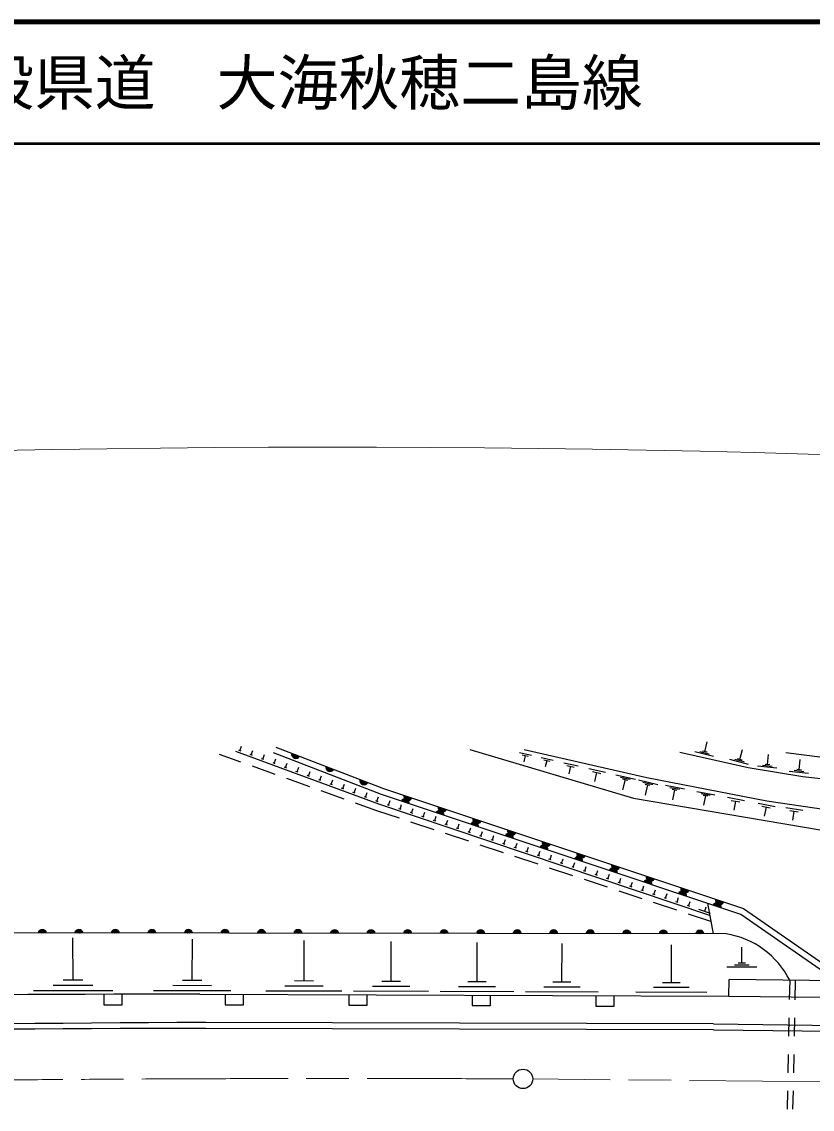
# Model space of a CAD drawing. Units: millimetres, scale not verified. Extents: x 40000 to 680000, y 20000 to 380000.
# Drawn here: x 225735 to 290657, y 290670 to 380000 of the extents above; entities that cross this region are included whole.
import ezdxf
from ezdxf.enums import TextEntityAlignment as Align

# ---------------------------------------------------------------- set-up
doc = ezdxf.new("R2010")
doc.units = ezdxf.units.MM
doc.header["$LTSCALE"] = 1000
doc.linetypes.add('CHAIN', pattern=[18.5, 12, -1.5, 3.5, -1.5])
for name, color, linetype, lineweight in [('M-BGD', 7, 'Continuous', 25), ('M-BMK', 2, 'CHAIN', 13), ('M-BMK-SRVR', 3, 'Continuous', 25), ('M-STR-HTXT', 7, 'Continuous', 13), ('M-STR-STR1', 1, 'Continuous', 25), ('M-STR-STRD', 7, 'Continuous', 25), ('M-TTL', 2, 'Continuous', 140), ('M-TTL-LINE', 7, 'Continuous', 50)]:
    doc.layers.add(name, color=color, linetype=linetype, lineweight=lineweight)
doc.layers.add('M-TTL-TXT', color=7, linetype='Continuous')
doc.styles.add('ＭＳ ゴシック', font='')
doc.styles.get('ＭＳ ゴシック').set_extended_font_data('MS Gothic')

msp = doc.modelspace()

# ---------------------------------------------------------------- linework, layer by layer
at = {"layer": 'M-BGD'}
for p, q in [((281828, 320042), (282040, 320864)), ((243731, 319178), (241972, 319807)), ((243744, 320083), (243556, 320152)), ((243650, 320118), (243788, 320493)), ((244682, 319737), (244494, 319806)), ((244588, 319772), (244726, 320147)), ((255282, 316515), (246415, 319939)), ((266623, 319967), (267605, 319742)), ((282547, 319638), (281004, 320034)), ((282188, 319840), (281416, 320038)), ((282021, 319992), (281635, 320091)), ((284705, 319400), (284916, 320223)), ((286977, 318975), (287070, 319819)), ((245620, 319391), (245432, 319460)), ((245526, 319426), (245665, 319801)), ((246558, 319045), (246371, 319114)), ((246465, 319080), (246603, 319455)), ((247403, 318734), (247541, 319109)), ((266838, 319780), (267329, 319667)), ((267084, 319724), (266964, 319200)), ((268392, 319561), (269374, 319336)), ((268608, 319374), (269098, 319262)), ((268853, 319318), (268733, 318794)), ((270255, 319134), (271424, 318866)), ((270511, 318911), (271096, 318777)), ((285424, 318997), (283881, 319393)), ((285064, 319199), (284293, 319397)), ((284898, 319351), (284512, 319450)), ((287362, 318826), (286570, 318913)), ((287175, 318953), (286779, 318996)), ((289584, 318546), (289677, 319391)), ((246556, 318168), (244673, 318841)), ((247497, 318699), (247309, 318768)), ((248435, 318353), (248247, 318422)), ((248341, 318388), (248479, 318763)), ((249373, 318007), (249185, 318076)), ((249279, 318042), (249418, 318417)), ((250218, 317696), (250356, 318071)), ((270804, 318844), (270661, 318221)), ((272296, 318666), (273670, 318350)), ((272597, 318404), (273284, 318246)), ((272941, 318325), (272773, 317592)), ((274532, 318153), (276131, 317786)), ((287746, 318677), (286163, 318851)), ((290352, 318248), (288769, 318422)), ((289968, 318397), (289177, 318484)), ((289782, 318525), (289386, 318568)), ((249381, 317158), (247498, 317832)), ((250311, 317661), (250124, 317730)), ((251250, 317315), (251062, 317384)), ((251156, 317350), (251294, 317725)), ((252094, 317004), (252232, 317379)), ((274907, 317954), (275707, 317771)), ((275083, 317802), (275483, 317710)), ((275283, 317756), (275087, 316903)), ((276380, 317726), (277979, 317359)), ((276755, 317528), (277555, 317344)), ((276931, 317375), (277331, 317284)), ((277131, 317330), (276935, 316477)), ((278595, 317280), (280162, 316978)), ((252206, 316149), (250323, 316822)), ((252188, 316969), (252000, 317038)), ((253126, 316623), (252938, 316692)), ((253032, 316658), (253171, 317033)), ((254064, 316277), (253877, 316346)), ((253970, 316312), (254109, 316687)), ((254909, 315966), (255047, 316341)), ((284784, 306677), (255282, 316515)), ((278967, 317100), (279750, 316949)), ((279143, 316958), (279534, 316882)), ((279338, 316920), (279178, 316084)), ((281187, 316781), (282668, 316496)), ((281538, 316611), (282279, 316468)), ((281704, 316477), (282074, 316405)), ((281889, 316441), (281737, 315651)), ((283691, 316299), (285089, 316030)), ((254907, 315183), (253148, 315812)), ((255003, 315931), (254815, 316000)), ((255949, 315610), (255760, 315674)), ((255855, 315642), (255982, 316021)), ((256897, 315292), (256708, 315355)), ((256803, 315323), (256930, 315703)), ((257751, 315005), (257878, 315384)), ((284005, 316045), (284704, 315911)), ((284354, 315978), (284211, 315233)), ((286202, 315816), (287599, 315547)), ((286515, 315562), (287214, 315428)), ((286865, 315495), (286721, 314750)), ((288483, 315451), (289885, 315246)), ((256752, 314571), (254907, 315183)), ((257845, 314973), (257656, 315037)), ((258793, 314655), (258604, 314718)), ((258699, 314687), (258826, 315066)), ((259647, 314368), (259774, 314747)), ((288806, 315213), (289507, 315111)), ((289157, 315162), (289047, 314415)), ((259600, 313627), (257701, 314256)), ((259741, 314336), (259552, 314400)), ((260689, 314018), (260500, 314082)), ((260594, 314050), (260722, 314429)), ((261637, 313700), (261448, 313763)), ((261542, 313731), (261670, 314111)), ((262490, 313413), (262618, 313792)), ((262447, 312682), (260549, 313312)), ((262585, 313381), (262396, 313445)), ((263533, 313063), (263344, 313126)), ((263438, 313095), (263566, 313474)), ((264481, 312744), (264291, 312808)), ((264386, 312776), (264514, 313155)), ((265334, 312458), (265462, 312837)), ((265294, 311738), (263396, 312367)), ((265429, 312426), (265239, 312490)), ((266377, 312107), (266187, 312171)), ((266282, 312139), (266410, 312519)), ((267325, 311789), (267135, 311853)), ((267230, 311821), (267358, 312200)), ((268178, 311503), (268305, 311882)), ((268142, 310793), (266244, 311423)), ((268273, 311471), (268083, 311534)), ((269221, 311152), (269031, 311216)), ((269126, 311184), (269253, 311563)), ((270169, 310834), (269979, 310898)), ((270074, 310866), (270201, 311245)), ((271022, 310547), (271149, 310926)), ((270989, 309849), (269091, 310478)), ((271117, 310515), (270927, 310579)), ((272065, 310197), (271875, 310261)), ((271970, 310229), (272097, 310608)), ((272918, 309910), (273045, 310290)), ((273837, 308904), (271939, 309534)), ((273013, 309879), (272823, 309942)), ((273961, 309560), (273771, 309624)), ((273866, 309592), (273993, 309971)), ((274909, 309242), (274719, 309306)), ((274814, 309274), (274941, 309653)), ((275762, 308955), (275889, 309334)), ((276684, 307960), (274786, 308589)), ((275857, 308923), (275667, 308987)), ((276804, 308605), (276615, 308669)), ((276710, 308637), (276837, 309016)), ((277752, 308287), (277563, 308350)), ((277658, 308318), (277785, 308698)), ((278606, 308000), (278733, 308379)), ((279532, 307015), (277633, 307645)), ((278700, 307968), (278511, 308032)), ((279648, 307650), (279459, 307713)), ((279554, 307682), (279681, 308061)), ((280596, 307331), (280407, 307395)), ((280502, 307363), (280629, 307742)), ((281829, 306917), (281956, 307297)), ((282049, 307589), (282512, 305081)), ((282326, 306088), (280481, 306701)), ((282303, 306758), (281355, 307077)), ((292652, 301222), (284784, 306677)), ((285019, 307147), (293581, 301211)), ((229950, 301266), (229938, 304741)), ((239741, 301249), (239751, 304643)), ((248917, 301205), (248927, 304536)), ((256068, 301171), (256078, 304452)), ((263127, 301138), (263137, 304369)), ((270095, 301105), (270105, 304288)), ((279088, 301062), (279097, 304183)), ((284875, 302667), (284879, 303973)), ((286099, 302337), (283650, 302344)), ((285487, 302502), (284262, 302505)), ((285181, 302666), (284569, 302668)), ((230765, 301269), (229136, 301263)), ((240536, 301247), (238945, 301251)), ((249697, 301203), (248136, 301208)), ((256837, 301169), (255299, 301174)), ((263884, 301136), (262369, 301140)), ((270842, 301102), (269349, 301107)), ((279819, 301060), (278357, 301064)), ((283817, 299967), (283833, 301328)), ((233212, 300409), (226696, 300385)), ((231581, 300837), (228323, 300825)), ((242920, 300391), (236556, 300410)), ((241330, 300820), (238149, 300830)), ((252036, 300363), (245792, 300382)), ((250476, 300784), (247355, 300794)), ((259141, 300342), (252990, 300361)), ((257604, 300757), (254529, 300766)), ((266154, 300321), (260095, 300339)), ((264640, 300729), (261611, 300738)), ((273077, 300300), (267109, 300318)), ((271586, 300702), (268602, 300711)), ((282012, 300273), (276160, 300291)), ((280550, 300667), (277624, 300676)), ((240367, 300120), (283817, 299967))]:
    msp.add_line(p, q, dxfattribs=at)
for points in [[(243279, 320080), (255024, 315749), (282230, 306611)], [(246603, 320424), (255458, 317004), (285019, 307147)], [(262528, 320225), (275990, 316218), (305360, 311250), (322348, 310508), (334730, 310991)], [(340499, 311290), (301473, 313854), (286915, 315984), (277059, 317881), (266989, 320191)], [(340356, 315199), (323445, 315584), (315166, 315937), (308363, 316225), (298062, 317076), (289879, 317974), (285386, 318712), (279771, 319964)], [(288499, 319980), (294500, 319210), (301431, 318568), (305924, 318279), (316321, 317974), (336762, 316915), (339180, 316723), (339814, 316612), (340143, 316313), (340356, 315199)], [(283591, 305080), (222257, 305149), (200258, 304768), (200240, 306243)], [(283817, 299967), (299204, 299783), (299221, 301143), (283833, 301328)], [(232485, 300109), (232487, 299255), (233987, 299259), (233985, 300113)], [(242445, 300112), (242442, 299258), (243943, 299253), (243945, 300107)], [(252604, 300077), (252601, 299223), (254102, 299217), (254105, 300071)], [(262737, 300041), (262734, 299187), (264234, 299182), (264237, 300036)], [(272882, 300006), (272879, 299151), (274380, 299146), (274383, 300000)]]:
    msp.add_lwpolyline(points, dxfattribs=at)
for centre, radius, start, end in [((248251, 319845), 354, 167.68391, 330.08909), ((248251, 319845), 283, 169.90795, 327.86505), ((248251, 319845), 212, 173.65428, 324.11872), ((248251, 319845), 142, 181.36601, 316.40699), ((248251, 319845), 100, 191.68367, 306.08933), ((248251, 319845), 100, 191.68367, 306.08933), ((251050, 318764), 354, 167.68391, 330.08909), ((251050, 318764), 283, 169.90795, 327.86505), ((251050, 318764), 212, 173.65428, 324.11872), ((251050, 318764), 142, 181.36601, 316.40699), ((251050, 318764), 100, 191.68367, 306.08933), ((251050, 318764), 100, 191.68367, 306.08933), ((253849, 317684), 354, 167.68391, 330.08909), ((253849, 317684), 283, 169.90795, 327.86505), ((253849, 317684), 212, 173.65428, 324.11872), ((253849, 317684), 142, 181.36601, 316.40699), ((253849, 317684), 100, 191.68367, 306.08933), ((253849, 317684), 100, 191.68367, 306.08933), ((257449, 316397), 354, 170.35607, 332.76125), ((257449, 316397), 283, 172.58011, 330.53721), ((257449, 316397), 212, 176.32643, 326.79088), ((257449, 316397), 142, 184.03816, 319.07915), ((257449, 316397), 100, 194.35583, 308.76149), ((257449, 316397), 100, 194.35583, 308.76149), ((257209, 315815), 354, 350.35607, 152.76125), ((257209, 315815), 283, 352.58011, 150.53721), ((257209, 315815), 212, 356.32643, 146.79088), ((257209, 315815), 142, 4.03816, 139.07915), ((257209, 315815), 100, 14.35583, 128.76149), ((257209, 315815), 100, 14.35583, 128.76149), ((260295, 315448), 354, 170.35607, 332.76125), ((260295, 315448), 283, 172.58011, 330.53721), ((260295, 315448), 212, 176.32643, 326.79088), ((260295, 315448), 142, 184.03816, 319.07915), ((260295, 315448), 100, 194.35583, 308.76149), ((260295, 315448), 100, 194.35583, 308.76149), ((260055, 314866), 354, 350.35607, 152.76125), ((260055, 314866), 283, 352.58011, 150.53721), ((260055, 314866), 212, 356.32643, 146.79088), ((260055, 314866), 142, 4.03816, 139.07915), ((260055, 314866), 100, 14.35583, 128.76149), ((260055, 314866), 100, 14.35583, 128.76149), ((263141, 314499), 354, 170.35607, 332.76125), ((263141, 314499), 283, 172.58011, 330.53721), ((263141, 314499), 212, 176.32643, 326.79088), ((263141, 314499), 142, 184.03816, 319.07915), ((263141, 314499), 100, 194.35583, 308.76149), ((263141, 314499), 100, 194.35583, 308.76149), ((262901, 313917), 354, 350.35607, 152.76125), ((262901, 313917), 283, 352.58011, 150.53721), ((262901, 313917), 212, 356.32643, 146.79088), ((262901, 313917), 142, 4.03816, 139.07915), ((262901, 313917), 100, 14.35583, 128.76149), ((262901, 313917), 100, 14.35583, 128.76149), ((265987, 313550), 354, 170.35607, 332.76125), ((265987, 313550), 283, 172.58011, 330.53721), ((265987, 313550), 212, 176.32643, 326.79088), ((265747, 312968), 354, 350.35607, 152.76125), ((265747, 312968), 283, 352.58011, 150.53721), ((265747, 312968), 212, 356.32643, 146.79088), ((265747, 312968), 142, 4.03816, 139.07915), ((265747, 312968), 100, 14.35583, 128.76149), ((265747, 312968), 100, 14.35583, 128.76149), ((265987, 313550), 142, 184.03816, 319.07915), ((265987, 313550), 100, 194.35583, 308.76149), ((265987, 313550), 100, 194.35583, 308.76149), ((268833, 312601), 354, 170.35607, 332.76125), ((268593, 312019), 354, 350.35607, 152.76125), ((268593, 312019), 283, 352.58011, 150.53721), ((268593, 312019), 212, 356.32643, 146.79088), ((268593, 312019), 142, 4.03816, 139.07915), ((268593, 312019), 100, 14.35583, 128.76149), ((268593, 312019), 100, 14.35583, 128.76149), ((268833, 312601), 283, 172.58011, 330.53721), ((268833, 312601), 212, 176.32643, 326.79088), ((268833, 312601), 142, 184.03816, 319.07915), ((268833, 312601), 100, 194.35583, 308.76149), ((268833, 312601), 100, 194.35583, 308.76149), ((271439, 311070), 354, 350.35607, 152.76125), ((271439, 311070), 283, 352.58011, 150.53721), ((271439, 311070), 212, 356.32643, 146.79088), ((271679, 311652), 354, 170.35607, 332.76125), ((271439, 311070), 142, 4.03816, 139.07915), ((271439, 311070), 100, 14.35583, 128.76149), ((271439, 311070), 100, 14.35583, 128.76149), ((271679, 311652), 283, 172.58011, 330.53721), ((271679, 311652), 212, 176.32643, 326.79088), ((271679, 311652), 142, 184.03816, 319.07915), ((271679, 311652), 100, 194.35583, 308.76149), ((271679, 311652), 100, 194.35583, 308.76149), ((274285, 310121), 354, 350.35607, 152.76125), ((274285, 310121), 283, 352.58011, 150.53721), ((274285, 310121), 212, 356.32643, 146.79088), ((274525, 310703), 354, 170.35607, 332.76125), ((274285, 310121), 142, 4.03816, 139.07915), ((274285, 310121), 100, 14.35583, 128.76149), ((274285, 310121), 100, 14.35583, 128.76149), ((274525, 310703), 283, 172.58011, 330.53721), ((274525, 310703), 212, 176.32643, 326.79088), ((274525, 310703), 142, 184.03816, 319.07915), ((274525, 310703), 100, 194.35583, 308.76149), ((274525, 310703), 100, 194.35583, 308.76149), ((277131, 309172), 354, 350.35607, 152.76125), ((277131, 309172), 283, 352.58011, 150.53721), ((277131, 309172), 212, 356.32643, 146.79088), ((277371, 309754), 354, 170.35607, 332.76125), ((277131, 309172), 142, 4.03816, 139.07915), ((277131, 309172), 100, 14.35583, 128.76149), ((277131, 309172), 100, 14.35583, 128.76149), ((277371, 309754), 283, 172.58011, 330.53721), ((277371, 309754), 212, 176.32643, 326.79088), ((277371, 309754), 142, 184.03816, 319.07915), ((277371, 309754), 100, 194.35583, 308.76149), ((277371, 309754), 100, 194.35583, 308.76149), ((279977, 308223), 354, 350.35607, 152.76125), ((279977, 308223), 283, 352.58011, 150.53721), ((279977, 308223), 212, 356.32643, 146.79088), ((280217, 308805), 354, 170.35607, 332.76125), ((279977, 308223), 142, 4.03816, 139.07915), ((279977, 308223), 100, 14.35583, 128.76149), ((279977, 308223), 100, 14.35583, 128.76149), ((280217, 308805), 283, 172.58011, 330.53721), ((280217, 308805), 212, 176.32643, 326.79088), ((280217, 308805), 142, 184.03816, 319.07915), ((280217, 308805), 100, 194.35583, 308.76149), ((280217, 308805), 100, 194.35583, 308.76149), ((282823, 307274), 354, 350.35607, 152.76125), ((282823, 307274), 283, 352.58011, 150.53721), ((282823, 307274), 212, 356.32643, 146.79088), ((283063, 307856), 354, 170.35607, 332.76125), ((282823, 307274), 142, 4.03816, 139.07915), ((282823, 307274), 100, 14.35583, 128.76149), ((282823, 307274), 100, 14.35583, 128.76149), ((283063, 307856), 283, 172.58011, 330.53721), ((283063, 307856), 212, 176.32643, 326.79088), ((283063, 307856), 142, 184.03816, 319.07915), ((283063, 307856), 100, 194.35583, 308.76149), ((283063, 307856), 100, 194.35583, 308.76149), ((227424, 305089), 354, 8.73263, 171.13781), ((227424, 305089), 283, 10.95667, 168.91377), ((227424, 305089), 212, 14.703, 165.16744), ((227424, 305089), 142, 22.41472, 157.45571), ((227424, 305089), 100, 32.73239, 147.13805), ((227424, 305089), 100, 32.73239, 147.13805), ((230424, 305086), 354, 8.73263, 171.13781), ((230424, 305086), 283, 10.95667, 168.91377), ((230424, 305086), 212, 14.703, 165.16744), ((230424, 305086), 142, 22.41472, 157.45571), ((230424, 305086), 100, 32.73239, 147.13805), ((230424, 305086), 100, 32.73239, 147.13805), ((233424, 305083), 354, 8.73263, 171.13781), ((233424, 305083), 283, 10.95667, 168.91377), ((233424, 305083), 212, 14.703, 165.16744), ((233424, 305083), 142, 22.41472, 157.45571), ((233424, 305083), 100, 32.73239, 147.13805), ((233424, 305083), 100, 32.73239, 147.13805), ((236424, 305079), 354, 8.73263, 171.13781), ((236424, 305079), 283, 10.95667, 168.91377), ((236424, 305079), 212, 14.703, 165.16744), ((236424, 305079), 142, 22.41472, 157.45571), ((236424, 305079), 100, 32.73239, 147.13805), ((236424, 305079), 100, 32.73239, 147.13805), ((239424, 305076), 354, 8.73263, 171.13781), ((239424, 305076), 283, 10.95667, 168.91377), ((239424, 305076), 212, 14.703, 165.16744), ((239424, 305076), 142, 22.41472, 157.45571), ((239424, 305076), 100, 32.73239, 147.13805), ((239424, 305076), 100, 32.73239, 147.13805), ((242424, 305072), 354, 8.73263, 171.13781), ((242424, 305072), 283, 10.95667, 168.91377), ((242424, 305072), 212, 14.703, 165.16744), ((242424, 305072), 142, 22.41472, 157.45571), ((242424, 305072), 100, 32.73239, 147.13805), ((242424, 305072), 100, 32.73239, 147.13805), ((245424, 305069), 354, 8.73263, 171.13781), ((245424, 305069), 283, 10.95667, 168.91377), ((245424, 305069), 212, 14.703, 165.16744), ((245424, 305069), 142, 22.41472, 157.45571), ((245424, 305069), 100, 32.73239, 147.13805), ((245424, 305069), 100, 32.73239, 147.13805), ((248424, 305066), 354, 8.73263, 171.13781), ((248424, 305066), 283, 10.95667, 168.91377), ((248424, 305066), 212, 14.703, 165.16744), ((248424, 305066), 142, 22.41472, 157.45571), ((248424, 305066), 100, 32.73239, 147.13805), ((248424, 305066), 100, 32.73239, 147.13805), ((251424, 305062), 354, 8.73263, 171.13781), ((251424, 305062), 283, 10.95667, 168.91377), ((251424, 305062), 212, 14.703, 165.16744), ((251424, 305062), 142, 22.41472, 157.45571), ((251424, 305062), 100, 32.73239, 147.13805), ((251424, 305062), 100, 32.73239, 147.13805), ((254424, 305059), 354, 8.73263, 171.13781), ((254424, 305059), 283, 10.95667, 168.91377), ((254424, 305059), 212, 14.703, 165.16744), ((254424, 305059), 142, 22.41472, 157.45571), ((254424, 305059), 100, 32.73239, 147.13805), ((254424, 305059), 100, 32.73239, 147.13805), ((257424, 305055), 354, 8.73263, 171.13781), ((257424, 305055), 283, 10.95667, 168.91377), ((257424, 305055), 212, 14.703, 165.16744), ((257424, 305055), 142, 22.41472, 157.45571), ((257424, 305055), 100, 32.73239, 147.13805), ((257424, 305055), 100, 32.73239, 147.13805), ((260424, 305052), 354, 8.73263, 171.13781), ((260424, 305052), 283, 10.95667, 168.91377), ((260424, 305052), 212, 14.703, 165.16744), ((260424, 305052), 142, 22.41472, 157.45571), ((260424, 305052), 100, 32.73239, 147.13805), ((260424, 305052), 100, 32.73239, 147.13805), ((263424, 305049), 354, 8.73263, 171.13781), ((263424, 305049), 283, 10.95667, 168.91377), ((263424, 305049), 212, 14.703, 165.16744), ((263424, 305049), 142, 22.41472, 157.45571), ((263424, 305049), 100, 32.73239, 147.13805), ((263424, 305049), 100, 32.73239, 147.13805), ((266424, 305045), 354, 8.73263, 171.13781), ((266424, 305045), 283, 10.95667, 168.91377), ((266424, 305045), 212, 14.703, 165.16744), ((266424, 305045), 142, 22.41472, 157.45571), ((266424, 305045), 100, 32.73239, 147.13805), ((266424, 305045), 100, 32.73239, 147.13805), ((269424, 305042), 354, 8.73263, 171.13781), ((269424, 305042), 283, 10.95667, 168.91377), ((269424, 305042), 212, 14.703, 165.16744), ((269424, 305042), 142, 22.41472, 157.45571), ((269424, 305042), 100, 32.73239, 147.13805), ((269424, 305042), 100, 32.73239, 147.13805), ((272424, 305038), 354, 8.73263, 171.13781), ((272424, 305038), 283, 10.95667, 168.91377), ((272424, 305038), 212, 14.703, 165.16744), ((272424, 305038), 142, 22.41472, 157.45571), ((272424, 305038), 100, 32.73239, 147.13805), ((272424, 305038), 100, 32.73239, 147.13805), ((275424, 305035), 354, 8.73263, 171.13781), ((275424, 305035), 283, 10.95667, 168.91377), ((275424, 305035), 212, 14.703, 165.16744), ((275424, 305035), 142, 22.41472, 157.45571), ((275424, 305035), 100, 32.73239, 147.13805), ((275424, 305035), 100, 32.73239, 147.13805), ((278424, 305032), 354, 8.73263, 171.13781), ((278424, 305032), 283, 10.95667, 168.91377), ((278424, 305032), 212, 14.703, 165.16744), ((278424, 305032), 142, 22.41472, 157.45571), ((278424, 305032), 100, 32.73239, 147.13805), ((278424, 305032), 100, 32.73239, 147.13805), ((281424, 305028), 354, 8.73263, 171.13781), ((281424, 305028), 283, 10.95667, 168.91377), ((281424, 305028), 212, 14.703, 165.16744), ((281424, 305028), 142, 22.41472, 157.45571), ((281424, 305028), 100, 32.73239, 147.13805), ((281424, 305028), 100, 32.73239, 147.13805), ((282479, 298090), 7078, 26.6813, 80.96271), ((239917, -2414414), 2714534, 89.9905, 91.58223)]:
    msp.add_arc(centre, radius, start, end, dxfattribs=at)
at = {"layer": 'M-BMK'}
msp.add_line((366568, 292277), (267703, 293156), dxfattribs=at)
msp.add_arc((252422, -2951097), 3244294, 89.75838, 91.50734, dxfattribs=at)
at = {"layer": 'M-BMK-SRVR'}
msp.add_circle((266903, 293164), 800, dxfattribs=at)
at = {"layer": 'M-STR-HTXT'}
msp.add_arc((251081, -1029285), 1374337, 85.95987, 97.78899, dxfattribs=at)
at = {"layer": 'M-STR-STR1'}
for p, q in [((288804, 301268), (288773, 299672)), ((289255, 301263), (289224, 299669)), ((288745, 298172), (288716, 296672)), ((289194, 298169), (289165, 296669)), ((288687, 295173), (288659, 293673)), ((289136, 295170), (289106, 293670)), ((288630, 292173), (288602, 290673)), ((289077, 292170), (289048, 290670))]:
    msp.add_line(p, q, dxfattribs=at)
at = {"layer": 'M-STR-STRD'}
for p, q in [((282539, 297688), (240818, 297801)), ((282543, 297688), (367634, 296619)), ((282537, 297201), (240817, 297314))]:
    msp.add_line(p, q, dxfattribs=at)
msp.add_lwpolyline([(282537, 297201), (367632, 296235), (467236, 295115), (568252, 294034)], dxfattribs=at)
for centre, radius, start, end in [((254776, -2759850), 3057682, 90.26154, 91.66284), ((243282, -2258200), 2555515, 90.05527, 91.73162)]:
    msp.add_arc(centre, radius, start, end, dxfattribs=at)
at = {"layer": 'M-TTL'}
msp.add_line((680000, 380000), (40000, 380000), dxfattribs=at)
at = {"layer": 'M-TTL-LINE'}
msp.add_line((40000, 370000), (680000, 370000), dxfattribs=at)

# ---------------------------------------------------------------- texts
at = {"layer": 'M-TTL-TXT', "style": 'ＭＳ ゴシック'}
msp.add_text('一般県道\u3000大海秋穂二島線', height=3666, dxfattribs=at).set_placement((216734, 375000), align=Align.MIDDLE_LEFT)

doc.saveas('drawing.dxf')
